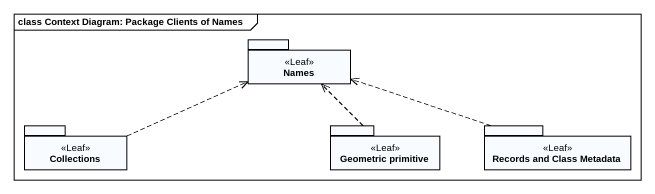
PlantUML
@startuml
mainframe class Context Diagram: Package Clients of Names
package Names <<Leaf>> {
}
package "Collections" as Collections_ <<Leaf>> {
}
package "Geometric primitive" as Geometric_primitive <<Leaf>> {
}
package "Records and Class Metadata" as Records_and_Class_Metadata <<Leaf>> {
}
Collections_ .right.> Names
Geometric_primitive .up.> Names
Records_and_Class_Metadata .left.> Names
@enduml
